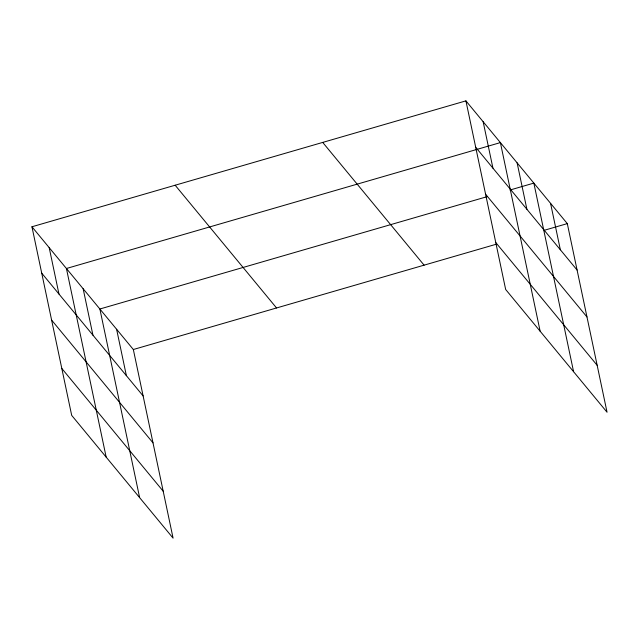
<?xml version="1.0" encoding="UTF-8"?>
<svg xmlns="http://www.w3.org/2000/svg" width="639" height="639" viewBox="0 0 639 639"><rect width="100%" height="100%" fill="white"/><g stroke="black" fill="none" stroke-linecap="round" stroke-linejoin="round"><path stroke-width="0.96" d="M31.95 226.773L133.335 349.517L173.081 538.134L71.696 415.39L31.95 226.773L465.919 100.866L567.304 223.61L607.05 412.227L505.665 289.483L465.919 100.866M487.062 196.676L99.876 309.004L139.629 497.629M509.978 190.031L533.845 183.105L573.59 371.722M133.335 349.517L495.696 244.386M544.388 230.256L567.304 223.61M475.696 147.282L577.081 270.025M485.584 194.208L586.969 316.952M495.776 242.556L597.161 365.3M322.711 142.417L424.096 265.161M175.158 185.222L276.543 307.966M41.735 273.18L143.12 395.924M51.623 320.107L153.009 442.859M61.807 368.463L163.193 491.207M550.57 203.362L560.355 249.769M517.119 162.849L526.895 209.265M540.139 331.218L500.385 142.601L66.424 268.5L106.17 457.125M483.148 121.737L492.933 168.145M116.61 329.261L126.386 375.676M83.15 288.756L92.935 335.171M49.187 247.636L58.964 294.052"/></g></svg>
